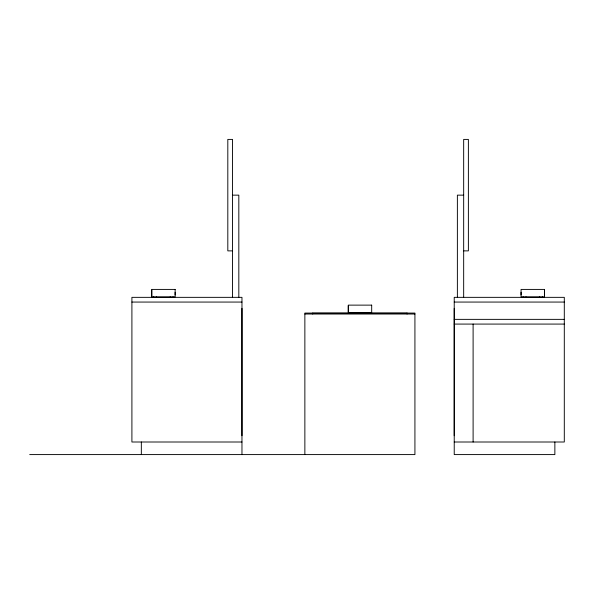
<?xml version="1.0" encoding="UTF-8"?>
<svg xmlns="http://www.w3.org/2000/svg" width="594" height="594" viewBox="0 0 594 594"><rect width="100%" height="100%" fill="white"/><g stroke="black" fill="none" stroke-linecap="round" stroke-linejoin="round"><path stroke-width="0.89" d="M232.536 195.144L238.825 195.144L238.825 297.349M463.669 195.144L457.38 195.144L457.38 297.349M232.536 250.876L227.814 250.876L227.814 139.412L232.536 139.412L232.536 297.349M463.669 250.876L468.384 250.876L468.384 139.412L463.669 139.412L463.669 297.349M151.745 289.969L151.745 296.243M544.46 289.969L544.46 296.243M175.141 292.278L175.141 294.891M521.057 292.278L521.057 294.891M131.905 302.064L241.966 302.064M454.232 302.064L564.3 302.064M348.292 305.695L348.292 311.969M241.966 308.353L241.966 435.714M454.232 308.353L454.232 435.714M312.726 313.231L407.068 313.231M304.863 314.018L414.924 314.018M454.232 319.364L564.3 319.364M454.232 324.079L564.3 324.079M241.966 442.003L131.905 442.003L131.905 297.349L241.966 297.349L241.966 454.588M454.232 442.003L564.3 442.003L564.3 297.349L454.232 297.349L454.232 454.588L554.863 454.588L554.863 442.003M29.7 454.588L414.924 454.588L414.924 313.075L304.863 313.075L304.863 454.588M542.522 296.881L542.522 297.349M539.694 296.881L539.694 297.349M526.017 296.881L526.017 297.349M523.18 296.881L523.18 297.349M473.106 324.079L473.106 442.003M407.068 313.075L407.068 314.018M369.565 312.6L369.565 313.075M366.736 312.6L366.736 313.075M353.051 312.6L353.051 313.075M350.222 312.6L350.222 313.075M312.726 313.075L312.726 314.018M173.017 296.881L173.017 297.349M170.188 296.881L170.188 297.349M156.512 296.881L156.512 297.349M153.683 296.881L153.683 297.349M141.335 442.003L141.335 454.588M175.141 289.412L151.745 289.412L151.745 296.881L175.141 296.881L175.141 289.412M544.46 289.412L521.057 289.412L521.057 296.881L544.46 296.881L544.46 289.412M371.688 305.13L348.292 305.13L348.292 312.6L371.688 312.6L371.688 305.13"/></g></svg>
